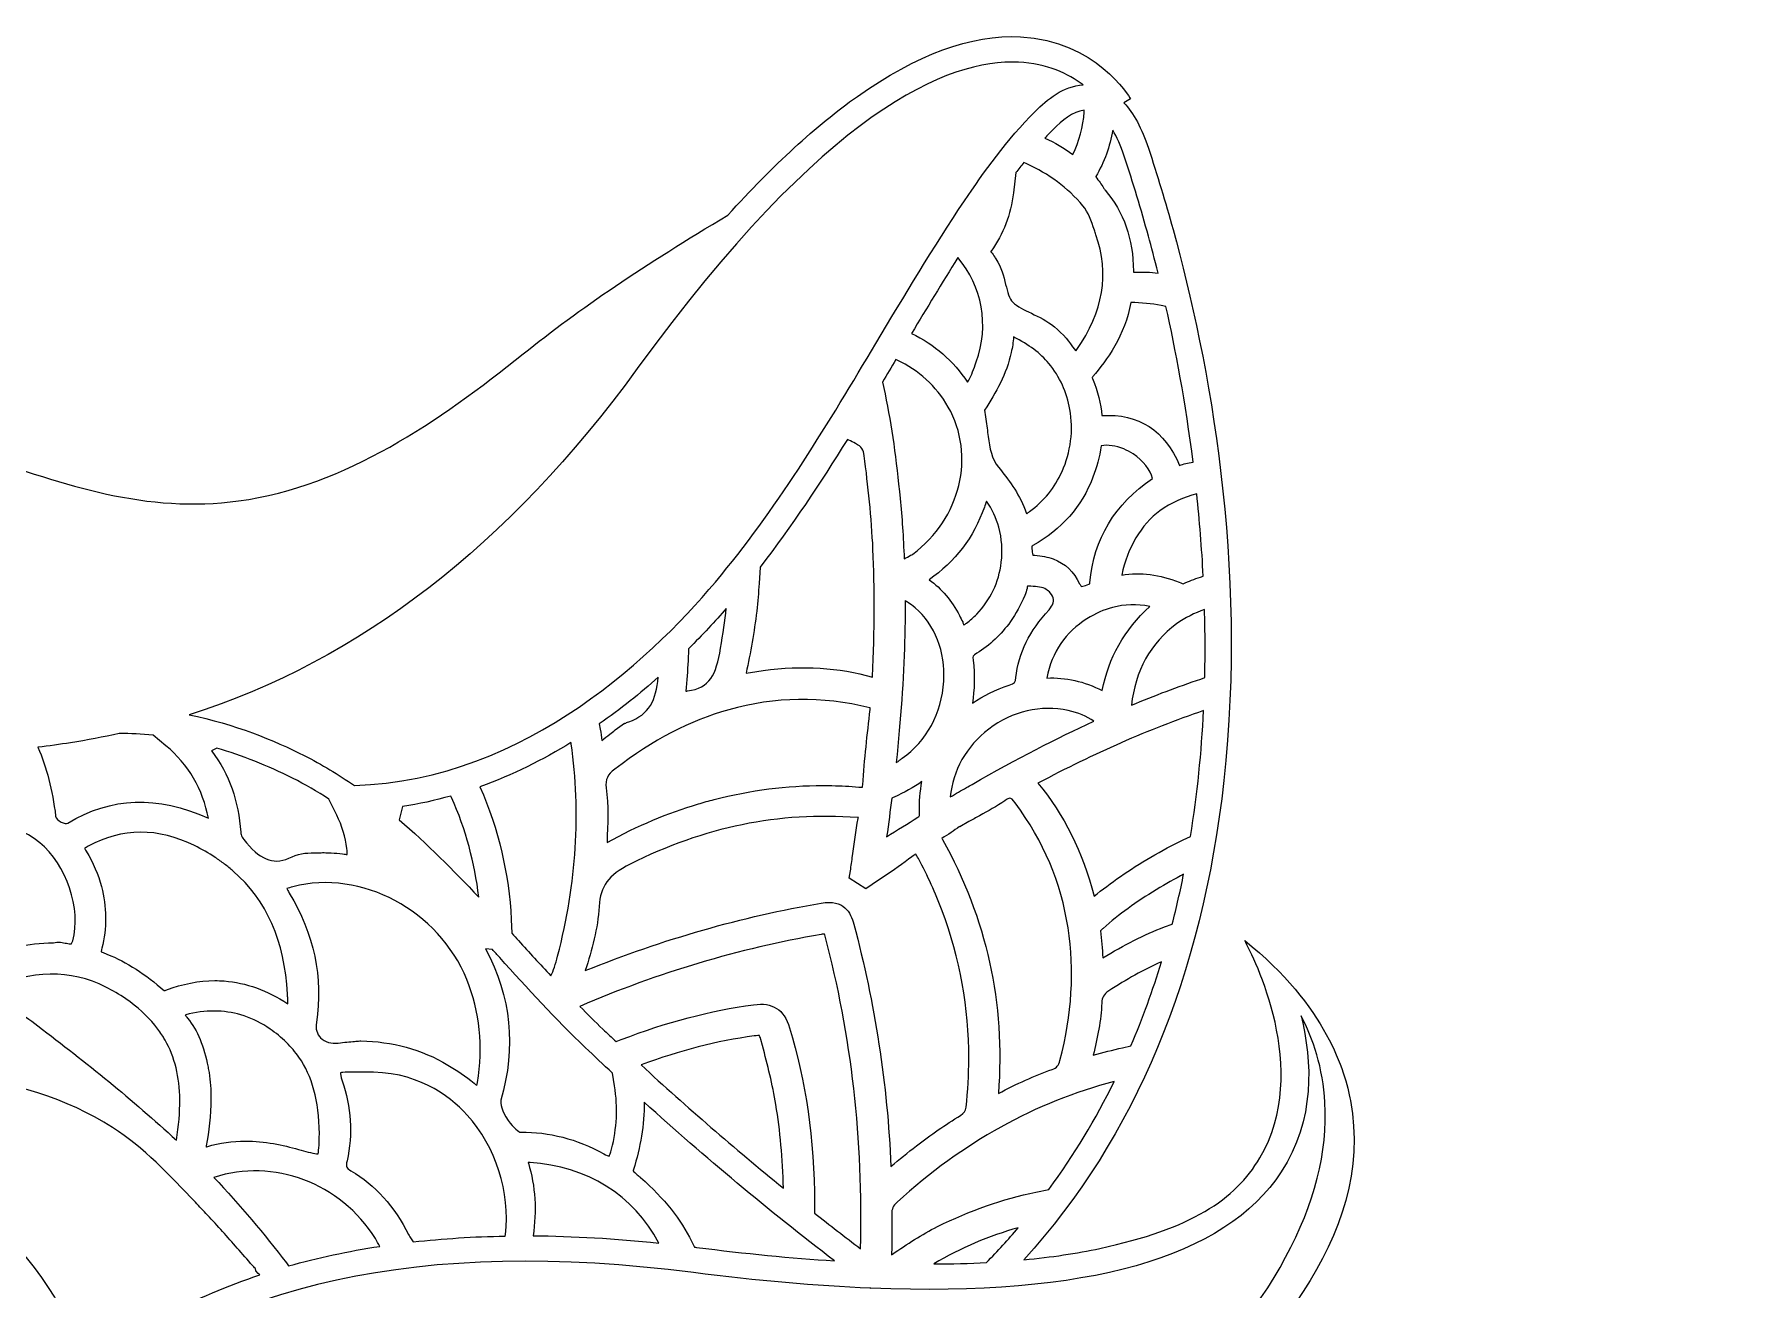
# Model space of a CAD drawing. Extents: x 126 to 2875, y -2951 to -49.
# Drawn here: x 1807 to 2875, y -830 to -49 of the extents above; entities that cross this region are included whole.
import ezdxf

# ---------------------------------------------------------------- set-up
doc = ezdxf.new("R2010")
doc.units = 0
doc.header["$MEASUREMENT"] = 0
doc.layers.add('Layer 1', color=7, linetype='Continuous')

# ---------------------------------------------------------------- blocks, each defined once
blk = doc.blocks.new('block 2')
at = {"layer": 'Layer 1', "lineweight": 0}
for points, knots in [([(2818.5, -1015.7), (2765.3, -1065.5), (2703.6, -1093.3), (2640.2, -1096.1), (2556.7, -1099.9), (2474.7, -1071.5), (2412.6, -1046.3), (2390.5, -1037.3), (2368.1, -1027.6), (2346.5, -1018.2), (2338.3, -1014.7), (2330, -1011.1), (2321.7, -1007.5), (2370.5, -1008.4), (2426.3, -1007.2), (2513.1, -924.6), (2568.8, -871.7), (2642.2, -798.1), (2625.8, -711.9), (2622.5, -694.5), (2611.1, -653.1), (2560.1, -612.5), (2565.4, -622.4), (2601.9, -692.9), (2569.5, -747.7), (2554.2, -773.7), (2526.8, -791.7), (2470, -804), (2455.6, -807.1), (2439.9, -809.4), (2422.8, -811), (2491.9, -734.8), (2533.7, -634.6), (2547.1, -513), (2561.9, -378.4), (2538.1, -252.2), (2515.5, -170.1), (2510.8, -153.2), (2505.7, -136.2), (2500.2, -119.6), (2496.1, -107.3), (2491, -97.9), (2485, -91.3), (2485, -91.3), (2489.1, -88.9), (2489.1, -88.9), (2488.2, -87.4), (2467.5, -52.8), (2420.6, -50.3), (2390.2, -48.8), (2356.1, -61.3), (2319.2, -87.4), (2293.7, -105.5), (2266.8, -130.2), (2238.6, -161.3), (2186.9, -192), (2146.5, -219.4), (2111.3, -247.6), (2059, -289.5), (2001.4, -329.6), (1934.4, -339), (1877.5, -346.9), (1826.3, -329.2), (1772.1, -310.4), (1744.2, -300.7), (1715.2, -290.7), (1685.5, -284.5), (1598.6, -266.6), (1534.9, -282), (1500.3, -329.1), (1465.7, -282), (1402, -266.6), (1315.1, -284.5), (1285.4, -290.7), (1256.5, -300.7), (1228.5, -310.4), (1174.3, -329.2), (1123.2, -346.9), (1066.3, -339), (999.3, -329.6), (941.6, -289.5), (889.3, -247.6), (854.2, -219.4), (813.7, -192), (762, -161.3), (733.8, -130.2), (706.9, -105.5), (681.4, -87.4), (644.5, -61.3), (610.4, -48.8), (580, -50.3), (533.1, -52.8), (512.4, -87.4), (511.5, -88.9), (511.5, -88.9), (515.6, -91.3), (515.6, -91.3), (509.6, -97.9), (504.5, -107.3), (500.4, -119.6), (494.9, -136.3), (489.8, -153.2), (485.1, -170.1), (462.5, -252.2), (438.7, -378.4), (453.5, -513), (466.9, -634.6), (508.7, -734.8), (577.8, -811), (560.8, -809.4), (545, -807.1), (530.6, -804), (473.8, -791.7), (446.4, -773.7), (431.1, -747.7), (398.8, -692.9), (435.3, -622.4), (440.5, -612.5), (389.5, -653.1), (378.1, -694.5), (374.8, -711.9), (358.5, -798.1), (431.8, -871.7), (487.5, -924.6), (574.4, -1007.2), (630.1, -1008.4), (678.9, -1007.5), (670.6, -1011.1), (662.4, -1014.7), (654.1, -1018.2), (632.5, -1027.6), (610.2, -1037.3), (588, -1046.3), (525.9, -1071.5), (443.9, -1099.9), (360.4, -1096.1), (297, -1093.3), (235.3, -1065.5), (182.1, -1015.7), (182.1, -1015.7), (125.9, -963.1), (125.9, -963.1), (125.9, -963.1), (170.2, -1026.1), (170.2, -1026.1), (219.8, -1096.3), (304.4, -1156.1), (385.8, -1178.3), (421, -1187.8), (458, -1193.3), (496.5, -1194.6), (485.6, -1205.7), (470.3, -1222.4), (453.1, -1244.5), (422.7, -1283.4), (380.7, -1347), (353, -1429.1), (321.9, -1521.3), (314.8, -1617.6), (332.1, -1715.2), (353.5, -1836.8), (413, -1960.6), (508.8, -2083.3), (508.8, -2083.3), (517.4, -2094.3), (517.4, -2094.3), (517.4, -2094.3), (522.4, -2081.2), (522.4, -2081.2), (522.6, -2080.7), (544, -2026.6), (607.3, -1966.4), (618.6, -1955.7), (631.6, -1944.4), (646.7, -1932.9), (644.9, -1962.9), (643.6, -2025.8), (655, -2105.7), (664.2, -2170.7), (680, -2233.3), (702, -2291.7), (729.4, -2364.8), (766.4, -2431.7), (812.2, -2490.4), (814, -2493.2), (839.6, -2531.2), (859.5, -2587.3), (878.3, -2640.4), (895.7, -2721.1), (871.9, -2804.1), (871.9, -2804.1), (865.6, -2825.8), (865.6, -2825.8), (865.6, -2825.8), (884.1, -2812.7), (884.1, -2812.7), (885.6, -2811.6), (922.9, -2784.7), (954.2, -2735.7), (978.8, -2697.1), (1003.3, -2638), (992.9, -2564), (993.5, -2564.8), (994, -2565.5), (994.5, -2566.2), (1016.2, -2595.3), (1039.8, -2622.7), (1064.5, -2647.6), (1109.2, -2692.6), (1155.4, -2726.8), (1201.7, -2749.1), (1255.7, -2775.1), (1310.1, -2785.1), (1363.6, -2778.9), (1378.9, -2809.5), (1404.3, -2833.2), (1429, -2856.2), (1455.2, -2880.6), (1479.9, -2903.6), (1493, -2933.9), (1493, -2933.9), (1500.3, -2950.7), (1500.3, -2950.7), (1500.3, -2950.7), (1507.6, -2933.9), (1507.6, -2933.9), (1520.7, -2903.6), (1545.4, -2880.6), (1571.6, -2856.2), (1596.3, -2833.2), (1621.8, -2809.5), (1637, -2778.9), (1690.5, -2785.1), (1744.9, -2775.1), (1798.9, -2749.1), (1845.3, -2726.8), (1891.4, -2692.6), (1936.1, -2647.6), (1960.9, -2622.7), (1984.4, -2595.3), (2006.1, -2566.2), (2006.6, -2565.5), (2007.1, -2564.8), (2007.7, -2564), (1997.3, -2638), (2021.8, -2697.1), (2046.5, -2735.7), (2077.7, -2784.7), (2115, -2811.6), (2116.5, -2812.7), (2116.5, -2812.7), (2135, -2825.8), (2135, -2825.8), (2135, -2825.8), (2128.7, -2804.1), (2128.7, -2804.1), (2104.9, -2721.1), (2122.3, -2640.4), (2141.1, -2587.3), (2161, -2531.2), (2186.6, -2493.2), (2188.5, -2490.4), (2234.2, -2431.7), (2271.3, -2364.8), (2298.6, -2291.7), (2320.6, -2233.3), (2336.4, -2170.7), (2345.6, -2105.7), (2357, -2025.8), (2355.7, -1962.9), (2353.9, -1932.9), (2369, -1944.4), (2382.1, -1955.7), (2393.3, -1966.4), (2456.6, -2026.6), (2478, -2080.7), (2478.2, -2081.2), (2478.2, -2081.2), (2483.3, -2094.3), (2483.3, -2094.3), (2483.3, -2094.3), (2491.9, -2083.3), (2491.9, -2083.3), (2587.6, -1960.6), (2647.1, -1836.8), (2668.6, -1715.2), (2685.8, -1617.6), (2678.7, -1521.3), (2647.6, -1429.1), (2619.9, -1347), (2577.9, -1283.4), (2547.6, -1244.5), (2530.3, -1222.4), (2515, -1205.7), (2504.1, -1194.6), (2542.7, -1193.3), (2579.6, -1187.8), (2614.8, -1178.3), (2696.2, -1156.1), (2780.8, -1096.3), (2830.4, -1026.1), (2830.4, -1026.1), (2874.8, -963.1), (2874.8, -963.1), (2874.8, -963.1), (2818.5, -1015.7), (2818.5, -1015.7)], [0, 0, 0, 0, 1, 1, 1, 2, 2, 2, 3, 3, 3, 4, 4, 4, 5, 5, 5, 6, 6, 6, 7, 7, 7, 8, 8, 8, 9, 9, 9, 10, 10, 10, 11, 11, 11, 12, 12, 12, 13, 13, 13, 14, 14, 14, 15, 15, 15, 16, 16, 16, 17, 17, 17, 18, 18, 18, 19, 19, 19, 20, 20, 20, 21, 21, 21, 22, 22, 22, 23, 23, 23, 24, 24, 24, 25, 25, 25, 26, 26, 26, 27, 27, 27, 28, 28, 28, 29, 29, 29, 30, 30, 30, 31, 31, 31, 32, 32, 32, 33, 33, 33, 34, 34, 34, 35, 35, 35, 36, 36, 36, 37, 37, 37, 38, 38, 38, 39, 39, 39, 40, 40, 40, 41, 41, 41, 42, 42, 42, 43, 43, 43, 44, 44, 44, 45, 45, 45, 46, 46, 46, 47, 47, 47, 48, 48, 48, 49, 49, 49, 50, 50, 50, 51, 51, 51, 52, 52, 52, 53, 53, 53, 54, 54, 54, 55, 55, 55, 56, 56, 56, 57, 57, 57, 58, 58, 58, 59, 59, 59, 60, 60, 60, 61, 61, 61, 62, 62, 62, 63, 63, 63, 64, 64, 64, 65, 65, 65, 66, 66, 66, 67, 67, 67, 68, 68, 68, 69, 69, 69, 70, 70, 70, 71, 71, 71, 72, 72, 72, 73, 73, 73, 74, 74, 74, 75, 75, 75, 76, 76, 76, 77, 77, 77, 78, 78, 78, 79, 79, 79, 80, 80, 80, 81, 81, 81, 82, 82, 82, 83, 83, 83, 84, 84, 84, 85, 85, 85, 86, 86, 86, 87, 87, 87, 88, 88, 88, 89, 89, 89, 90, 90, 90, 91, 91, 91, 92, 92, 92, 93, 93, 93, 94, 94, 94, 95, 95, 95, 96, 96, 96, 97, 97, 97, 98, 98, 98, 99, 99, 99, 100, 100, 100, 101, 101, 101, 102, 102, 102, 102]), ([(2182.3, -256.7), (2299.5, -95.5), (2375.9, -64.1), (2419.4, -66.1), (2437.3, -67), (2450.5, -73.4), (2459.6, -80.2), (2447.2, -81), (2437.3, -89.3), (2429.8, -96.7), (2412.2, -114.3), (2397.7, -134.7), (2385.8, -152.4), (2366.4, -181.3), (2348.3, -211.6), (2330.7, -241), (2301.5, -289.9), (2271.3, -340.5), (2234.7, -384.9), (2195.6, -432.6), (2113.8, -513), (2006.4, -516), (2006.4, -516), (2006.4, -516), (2006.4, -516), (1996.4, -509.2), (1986.1, -502.9), (1975.2, -497.4), (1956.6, -488), (1931.7, -477.7), (1903.7, -472.1), (2010.2, -438), (2101.9, -367), (2182.3, -256.7)], [0, 0, 0, 0, 1, 1, 1, 2, 2, 2, 3, 3, 3, 4, 4, 4, 5, 5, 5, 6, 6, 6, 7, 7, 7, 8, 8, 8, 9, 9, 9, 10, 10, 10, 11, 11, 11, 11]), ([(2460.3, -96.9), (2459.7, -106.4), (2457.2, -115.4), (2453.1, -123.5), (2447.7, -119.4), (2441.9, -116), (2435.8, -113.4), (2437.5, -111.5), (2439.2, -109.7), (2441, -107.9), (2446.3, -102.6), (2453.2, -96.7), (2460.3, -96), (2460.3, -96), (2460.3, -96.9), (2460.3, -96.9)], [0, 0, 0, 0, 1, 1, 1, 2, 2, 2, 3, 3, 3, 4, 4, 4, 5, 5, 5, 5]), ([(2467.5, -137.2), (2472.8, -128.3), (2476.3, -118.6), (2478, -108.3), (2480.6, -112.6), (2483, -118), (2485.2, -124.6), (2490.6, -141), (2495.7, -157.7), (2500.2, -174.3), (2502.1, -180.9), (2504.1, -188.6), (2506.2, -197.3), (2501.7, -196.7), (2496.8, -196.5), (2491.3, -196.8), (2491.2, -196.8), (2491, -196.8), (2490.9, -196.8), (2490.9, -196.6), (2490.9, -196.4), (2490.9, -196.1), (2490.7, -175.9), (2485, -159.4), (2473.3, -145.8), (2473, -145.3), (2472.6, -144.8), (2472.3, -144.2), (2471, -142.2), (2469.4, -139.8), (2467.4, -137.4), (2467.4, -137.4), (2467.5, -137.3), (2467.5, -137.2)], [0, 0, 0, 0, 1, 1, 1, 2, 2, 2, 3, 3, 3, 4, 4, 4, 5, 5, 5, 6, 6, 6, 7, 7, 7, 8, 8, 8, 9, 9, 9, 10, 10, 10, 11, 11, 11, 11]), ([(2467.6, -173.4), (2476, -197.8), (2472.1, -221.2), (2455.7, -244.9), (2455.4, -245.3), (2455.2, -245.5), (2455.1, -245.7), (2454.8, -245.5), (2454.5, -245.1), (2454.2, -244.7), (2451.3, -240.5), (2447.3, -235.2), (2441.7, -230.7), (2437.2, -227), (2432.2, -224.6), (2427.4, -222.3), (2422.9, -220.1), (2418.7, -218.1), (2415.9, -215.4), (2413.7, -213.3), (2412.6, -209), (2411.4, -204.4), (2410.2, -199.3), (2408.8, -193.5), (2405.3, -188.5), (2405.1, -188.1), (2404.8, -187.7), (2404.6, -187.3), (2404, -186.3), (2403.3, -185.2), (2402.3, -184), (2402.3, -184), (2402.2, -183.9), (2402.2, -183.9), (2402.2, -183.8), (2402.3, -183.7), (2402.4, -183.6), (2410.1, -173), (2414.6, -161.1), (2416.3, -147.3), (2416.3, -147.3), (2417.7, -134.8), (2417.7, -134.8), (2419.4, -132.7), (2421, -130.6), (2422.7, -128.5), (2422.7, -128.5), (2424.5, -129.3), (2424.5, -129.3), (2438.2, -135.5), (2450, -144.2), (2459.5, -155.4), (2462.9, -159.5), (2464.7, -164.9), (2466.6, -170.6), (2467, -171.5), (2467.3, -172.5), (2467.6, -173.4)], [0, 0, 0, 0, 1, 1, 1, 2, 2, 2, 3, 3, 3, 4, 4, 4, 5, 5, 5, 6, 6, 6, 7, 7, 7, 8, 8, 8, 9, 9, 9, 10, 10, 10, 11, 11, 11, 12, 12, 12, 13, 13, 13, 14, 14, 14, 15, 15, 15, 16, 16, 16, 17, 17, 17, 18, 18, 18, 19, 19, 19, 19]), ([(2393.1, -252.6), (2393.1, -252.6), (2392.5, -254.3), (2392.5, -254.3), (2391.1, -258.4), (2389.7, -262.1), (2387.7, -265.1), (2378.9, -251.9), (2367.2, -241.7), (2352.9, -234.8), (2362.3, -219.2), (2371.9, -203.3), (2381.7, -187.7), (2396.9, -205.3), (2401.3, -229.9), (2393.1, -252.6)], [0, 0, 0, 0, 1, 1, 1, 2, 2, 2, 3, 3, 3, 4, 4, 4, 5, 5, 5, 5]), ([(2511.1, -218), (2517.1, -244.7), (2523.3, -277.8), (2528, -314.9), (2528, -314.9), (2527.9, -314.9), (2527.9, -314.9), (2524.7, -315.4), (2522, -316), (2519.6, -317), (2510.7, -295.3), (2494, -284.5), (2471.3, -285.9), (2470.7, -278.7), (2468.8, -271.1), (2465.4, -262.8), (2465.3, -262.5), (2465.2, -262.3), (2465.2, -262.2), (2465.3, -262.1), (2465.4, -261.9), (2465.6, -261.7), (2474.2, -251.6), (2485.8, -236), (2489.2, -215.6), (2495.8, -215.7), (2502.2, -216.3), (2508.1, -217.4), (2508.1, -217.4), (2511.1, -218), (2511.1, -218)], [0, 0, 0, 0, 1, 1, 1, 2, 2, 2, 3, 3, 3, 4, 4, 4, 5, 5, 5, 6, 6, 6, 7, 7, 7, 8, 8, 8, 9, 9, 9, 10, 10, 10, 10]), ([(2451.8, -301.6), (2451, -308.3), (2449.2, -314.7), (2446.5, -320.7), (2442, -330.6), (2435.1, -339.3), (2426.3, -345.6), (2425.7, -346.1), (2425.1, -346.5), (2424.5, -347), (2424.1, -346.2), (2423.8, -345.3), (2423.5, -344.5), (2419.5, -333.8), (2412.9, -325.5), (2407, -318.1), (2402.8, -312.8), (2401.4, -306.1), (2400.5, -298.9), (2400.2, -297.2), (2400.1, -295.5), (2399.9, -293.8), (2399.4, -290.1), (2399, -286.3), (2398.3, -282.5), (2405.4, -271.7), (2412, -260), (2414.9, -246.6), (2415.6, -243.5), (2416.1, -240.3), (2416.3, -237), (2426, -241.8), (2433, -247.2), (2438.3, -253.5), (2445.1, -261.7), (2449.5, -271.6), (2451.4, -282.1), (2452.5, -288.5), (2452.7, -295), (2451.8, -301.6)], [0, 0, 0, 0, 1, 1, 1, 2, 2, 2, 3, 3, 3, 4, 4, 4, 5, 5, 5, 6, 6, 6, 7, 7, 7, 8, 8, 8, 9, 9, 9, 10, 10, 10, 11, 11, 11, 12, 12, 12, 13, 13, 13, 13]), ([(2375.7, -280.6), (2392.9, -310.7), (2383.4, -350), (2353.6, -372.1), (2353.2, -372.3), (2352.8, -372.6), (2352.3, -372.8), (2351.1, -373.5), (2349.7, -374.3), (2348.3, -375.1), (2347.8, -361.4), (2347, -349.1), (2345.8, -337.6), (2343.3, -313.2), (2340.7, -292.9), (2336.4, -272.5), (2336.4, -272.5), (2334.8, -265.1), (2334.8, -265.1), (2337.6, -260.4), (2340.3, -255.8), (2343.1, -251.1), (2343.1, -251.1), (2343.9, -251.5), (2343.9, -251.5), (2357.4, -257.6), (2368.1, -267.4), (2375.7, -280.6)], [0, 0, 0, 0, 1, 1, 1, 2, 2, 2, 3, 3, 3, 4, 4, 4, 5, 5, 5, 6, 6, 6, 7, 7, 7, 8, 8, 8, 9, 9, 9, 9]), ([(2250, -446.1), (2252.7, -433.3), (2255.1, -420.6), (2256.6, -407.6), (2257.2, -401.7), (2257.7, -396), (2258.1, -390.4), (2258.1, -390.4), (2258.7, -380.2), (2258.7, -380.2), (2278.3, -354.8), (2296.1, -327.9), (2313, -300.8), (2313, -300.8), (2313.9, -301.2), (2313.9, -301.2), (2315.3, -301.8), (2316.7, -302.5), (2318.1, -303.3), (2321.8, -305.3), (2323.1, -307.2), (2323.5, -310.9), (2325.8, -329.4), (2328, -349.3), (2328.9, -369.1), (2330, -393.5), (2329.9, -419.3), (2328.6, -448.2), (2328.6, -448.4), (2328.6, -448.5), (2328.6, -448.6), (2328.6, -448.6), (2328.6, -448.6), (2328.6, -448.6), (2307.7, -442.6), (2285.4, -441.2), (2260.6, -444.5), (2257.1, -444.9), (2253.6, -445.5), (2250, -446.1)], [0, 0, 0, 0, 1, 1, 1, 2, 2, 2, 3, 3, 3, 4, 4, 4, 5, 5, 5, 6, 6, 6, 7, 7, 7, 8, 8, 8, 9, 9, 9, 10, 10, 10, 11, 11, 11, 12, 12, 12, 13, 13, 13, 13]), ([(2463.8, -389.9), (2463.8, -390.4), (2463.7, -390.6), (2463.7, -390.6), (2463.3, -390.9), (2461.3, -391.5), (2460.2, -391.8), (2459.6, -392), (2459.1, -392.2), (2458.5, -392.3), (2458.2, -391.7), (2457.8, -391.1), (2457.3, -390.5), (2454, -383), (2448.5, -377.9), (2441, -375.1), (2437.6, -373.9), (2433.8, -373.1), (2429.5, -372.8), (2429.1, -372.8), (2428.7, -372.8), (2428.3, -372.8), (2428.2, -372.1), (2428.1, -371.5), (2428, -370.9), (2427.9, -369.7), (2427.6, -367.8), (2427.8, -367.2), (2427.8, -367.2), (2428, -367.1), (2428.4, -366.8), (2446.2, -356.8), (2458.7, -342.5), (2465.7, -324.3), (2468.1, -318.2), (2469.8, -311.7), (2470.9, -304.7), (2475, -303.9), (2479.9, -304.7), (2484.9, -306.7), (2486.8, -307.6), (2488.8, -308.6), (2490.7, -309.8), (2497, -314), (2501.5, -319.8), (2502.7, -325.1), (2479.3, -340.9), (2466.2, -362.6), (2463.8, -389.9)], [0, 0, 0, 0, 1, 1, 1, 2, 2, 2, 3, 3, 3, 4, 4, 4, 5, 5, 5, 6, 6, 6, 7, 7, 7, 8, 8, 8, 9, 9, 9, 10, 10, 10, 11, 11, 11, 12, 12, 12, 13, 13, 13, 14, 14, 14, 15, 15, 15, 16, 16, 16, 16]), ([(2399.5, -339.1), (2402.9, -344.1), (2405.5, -349.6), (2407.1, -355.4), (2409.1, -362.4), (2409.6, -369.7), (2408.7, -377.2), (2407.2, -389.6), (2401.9, -400.8), (2393.4, -409.4), (2392.4, -410.5), (2391.4, -411.4), (2390.3, -412.4), (2389.2, -413.3), (2388.2, -414.2), (2387.1, -415), (2386.5, -415.4), (2386, -415.8), (2385.5, -416.2), (2385.2, -415.6), (2384.9, -414.9), (2384.7, -414.3), (2384, -413), (2383.4, -411.6), (2382.7, -410.3), (2378, -401.1), (2371.6, -393.6), (2363.8, -388), (2380, -376.9), (2391.5, -361.8), (2398.2, -342.9), (2398.6, -341.7), (2399.1, -340.4), (2399.5, -339.1)], [0, 0, 0, 0, 1, 1, 1, 2, 2, 2, 3, 3, 3, 4, 4, 4, 5, 5, 5, 6, 6, 6, 7, 7, 7, 8, 8, 8, 9, 9, 9, 10, 10, 10, 11, 11, 11, 11]), ([(2534.3, -385.9), (2534.3, -385.9), (2532.5, -386.4), (2532.5, -386.4), (2528.8, -387.6), (2525.2, -389), (2521.9, -390.6), (2521.4, -390.5), (2520.8, -390.2), (2520.3, -390), (2520.3, -390), (2519.3, -389.6), (2519.3, -389.6), (2507.3, -384.8), (2495.3, -383.3), (2483.6, -385.1), (2487.1, -368.3), (2495.7, -353.7), (2507.4, -345.1), (2514.4, -340.2), (2522.1, -336.8), (2530.3, -334.6), (2532, -351.1), (2533.4, -368.2), (2534.3, -385.9)], [0, 0, 0, 0, 1, 1, 1, 2, 2, 2, 3, 3, 3, 4, 4, 4, 5, 5, 5, 6, 6, 6, 7, 7, 7, 8, 8, 8, 8]), ([(2391.2, -438.1), (2390.9, -435.4), (2391, -435.3), (2393.4, -433.8), (2397.5, -431.3), (2401.3, -428.4), (2404.8, -425.1), (2408.3, -421.8), (2411.5, -418.1), (2414.4, -414.1), (2417.8, -409.2), (2420.8, -403.8), (2423.3, -397.9), (2424, -396.3), (2424.4, -394.8), (2424.7, -393.5), (2424.8, -393), (2424.9, -392.5), (2425, -392), (2425.7, -392.1), (2426.4, -392.1), (2427.1, -392.1), (2431, -392.3), (2434.3, -392.5), (2436.6, -394.1), (2437.6, -394.7), (2438.5, -395.5), (2439.2, -396.2), (2440.3, -397.5), (2441, -398.9), (2441.1, -400.3), (2441.1, -400.6), (2441.1, -400.9), (2441.1, -401.3), (2441, -402.9), (2440.3, -404.3), (2439.4, -405.5), (2439.1, -406), (2438.7, -406.4), (2438.4, -406.8), (2426.3, -419.6), (2419.4, -433.7), (2417.7, -448.9), (2417.4, -452.1), (2417.3, -452.4), (2413.6, -453.6), (2405.1, -456.5), (2397.4, -460.2), (2390.7, -464.8), (2392.1, -456.5), (2392.3, -447.6), (2391.2, -438.1)], [0, 0, 0, 0, 1, 1, 1, 2, 2, 2, 3, 3, 3, 4, 4, 4, 5, 5, 5, 6, 6, 6, 7, 7, 7, 8, 8, 8, 9, 9, 9, 10, 10, 10, 11, 11, 11, 12, 12, 12, 13, 13, 13, 14, 14, 14, 15, 15, 15, 16, 16, 16, 17, 17, 17, 17]), ([(2347.1, -499), (2346.5, -499.5), (2346, -499.9), (2345.5, -500.3), (2345.3, -500.4), (2345.1, -500.6), (2344.9, -500.7), (2344.3, -501.1), (2343.8, -501.5), (2343.4, -501.7), (2346.2, -474.8), (2347.9, -449.9), (2348.6, -426.3), (2348.8, -418.5), (2349, -410.8), (2349, -403.1), (2349, -402.4), (2348.9, -401.7), (2348.9, -401), (2349.6, -401.5), (2350.3, -401.9), (2351, -402.4), (2352.2, -403.1), (2353.5, -404), (2355.2, -405.5), (2367.5, -416.1), (2374, -432.8), (2372.9, -451.2), (2371.8, -470.9), (2362.2, -488.8), (2347.1, -499)], [0, 0, 0, 0, 1, 1, 1, 2, 2, 2, 3, 3, 3, 4, 4, 4, 5, 5, 5, 6, 6, 6, 7, 7, 7, 8, 8, 8, 9, 9, 9, 10, 10, 10, 10]), ([(2437, -449.2), (2440.3, -432.9), (2448.7, -420.5), (2462, -412.3), (2467.3, -409), (2472.5, -406.7), (2477.9, -405.3), (2485.3, -403.3), (2493, -403.1), (2501, -404.6), (2485.2, -419.3), (2475.4, -436.6), (2471.5, -457), (2460.2, -451.2), (2448.8, -448.7), (2437, -449.2)], [0, 0, 0, 0, 1, 1, 1, 2, 2, 2, 3, 3, 3, 4, 4, 4, 5, 5, 5, 5]), ([(2212.5, -457.4), (2213.2, -450.9), (2213.6, -444.6), (2213.9, -438.5), (2213.9, -438.5), (2214.2, -431), (2214.2, -431), (2222.9, -422.3), (2230.8, -413.8), (2237.7, -405.9), (2236.8, -413.6), (2235.6, -421.7), (2234.1, -430.7), (2231.3, -447.2), (2227.5, -455.4), (2213.6, -457.2), (2213.2, -457.2), (2212.9, -457.3), (2212.5, -457.4)], [0, 0, 0, 0, 1, 1, 1, 2, 2, 2, 3, 3, 3, 4, 4, 4, 5, 5, 5, 6, 6, 6, 6]), ([(2535.2, -448.9), (2535.2, -448.9), (2532.7, -449.8), (2532.7, -449.8), (2518.6, -454.6), (2504.1, -460), (2489.7, -466.1), (2491.9, -444.9), (2501.6, -427.4), (2517.7, -415.4), (2523.1, -411.7), (2528.9, -408.7), (2535.1, -406.6), (2535.5, -420.5), (2535.6, -434.6), (2535.2, -448.9)], [0, 0, 0, 0, 1, 1, 1, 2, 2, 2, 3, 3, 3, 4, 4, 4, 5, 5, 5, 5]), ([(2177, -476.4), (2176.1, -476.7), (2175.3, -477), (2174.5, -477.5), (2174.5, -477.5), (2174.3, -477.2), (2174.3, -477.2), (2174.3, -477.2), (2168.6, -481.5), (2168.6, -481.5), (2167.5, -482.4), (2166.4, -483.2), (2165.3, -484.1), (2163.7, -485.4), (2162, -486.7), (2160.3, -488), (2160, -485.8), (2159.7, -483.4), (2159.3, -481), (2159.3, -481), (2158.7, -477.7), (2158.7, -477.7), (2172, -468.5), (2184.2, -458.6), (2195.4, -448.7), (2194, -463), (2189.9, -471.9), (2177, -476.4)], [0, 0, 0, 0, 1, 1, 1, 2, 2, 2, 3, 3, 3, 4, 4, 4, 5, 5, 5, 6, 6, 6, 7, 7, 7, 8, 8, 8, 9, 9, 9, 9]), ([(2239.3, -468.9), (2268.1, -460.8), (2296.8, -460.4), (2327, -467.7), (2327.1, -467.7), (2327.2, -467.8), (2327.2, -467.8), (2327.2, -468), (2327.2, -468.4), (2327.1, -468.8), (2325.4, -484), (2323.6, -499.8), (2322.5, -515.7), (2322.4, -516.3), (2322.4, -516.8), (2322.3, -517.1), (2321.9, -517.1), (2321.2, -517.1), (2320.2, -517), (2314.7, -516.5), (2309.1, -516.2), (2303.4, -516.1), (2301.6, -516), (2299.7, -516), (2297.8, -516), (2275.4, -516), (2252.8, -518.9), (2230.1, -524.8), (2226.8, -525.6), (2223.6, -526.5), (2220.3, -527.5), (2201.3, -533.1), (2182.6, -541), (2163.5, -551.5), (2164, -539.8), (2164.5, -528.7), (2163, -517.4), (2162.4, -512.2), (2163.7, -509.4), (2168.4, -505.8), (2192.4, -487.5), (2214.9, -475.8), (2239.3, -468.9)], [0, 0, 0, 0, 1, 1, 1, 2, 2, 2, 3, 3, 3, 4, 4, 4, 5, 5, 5, 6, 6, 6, 7, 7, 7, 8, 8, 8, 9, 9, 9, 10, 10, 10, 11, 11, 11, 12, 12, 12, 13, 13, 13, 14, 14, 14, 14]), ([(2390.6, -515.3), (2389.5, -516), (2388.3, -516.6), (2387.1, -517.3), (2383.8, -519.2), (2380.5, -521.1), (2377, -523.1), (2378.4, -506.9), (2387, -491.6), (2400.9, -481), (2415.5, -469.8), (2433.5, -465.6), (2450.3, -469.4), (2456.6, -470.8), (2461.8, -473), (2466.3, -476.1), (2443.1, -486.6), (2419, -499.1), (2390.6, -515.3)], [0, 0, 0, 0, 1, 1, 1, 2, 2, 2, 3, 3, 3, 4, 4, 4, 5, 5, 5, 6, 6, 6, 6]), ([(2526.4, -547.7), (2526.4, -547.7), (2521.8, -549.9), (2521.8, -549.9), (2515.3, -553), (2508.5, -556.6), (2501.7, -560.5), (2488.5, -568.2), (2476.4, -577), (2466.4, -584.8), (2459.2, -557.2), (2447.7, -534.1), (2431.5, -514.6), (2466.5, -496), (2500.2, -481.2), (2534.5, -469.4), (2533.2, -495.2), (2530.7, -521.4), (2526.4, -547.7)], [0, 0, 0, 0, 1, 1, 1, 2, 2, 2, 3, 3, 3, 4, 4, 4, 5, 5, 5, 6, 6, 6, 6]), ([(1829.9, -489.4), (1840.2, -487.8), (1850.3, -485.9), (1860.2, -483.7), (1867.1, -483.6), (1874.1, -484), (1881.2, -484.8), (1881.2, -484.8), (1889.2, -491.3), (1889.2, -491.3), (1903, -502.6), (1912.3, -518.6), (1915.6, -536.4), (1883.8, -522.1), (1855.2, -523.1), (1828.1, -539.4), (1827.4, -539.8), (1825.8, -539.7), (1824, -538.8), (1822.1, -537.9), (1820.8, -536.4), (1820.6, -535), (1818.6, -518.9), (1815, -504.8), (1809.6, -492.2), (1816.4, -491.4), (1823.2, -490.5), (1829.9, -489.4)], [0, 0, 0, 0, 1, 1, 1, 2, 2, 2, 3, 3, 3, 4, 4, 4, 5, 5, 5, 6, 6, 6, 7, 7, 7, 8, 8, 8, 9, 9, 9, 9]), ([(2132.8, -622.2), (2131.5, -627.2), (2130.2, -631.2), (2128.6, -634.4), (2121.8, -627.1), (2115.1, -619.8), (2108.5, -612.5), (2107.1, -611), (2105.7, -609.4), (2104.3, -607.9), (2104.3, -607.9), (2103.9, -599.3), (2103.9, -599.3), (2102.6, -571.1), (2096.1, -543.3), (2084.5, -516.8), (2104.8, -509.5), (2123.7, -500), (2141.1, -489.3), (2141.2, -489.5), (2141.2, -489.8), (2141.3, -490.1), (2147.3, -532.9), (2144.6, -576.1), (2132.8, -622.2)], [0, 0, 0, 0, 1, 1, 1, 2, 2, 2, 3, 3, 3, 4, 4, 4, 5, 5, 5, 6, 6, 6, 7, 7, 7, 8, 8, 8, 8]), ([(2001.8, -558.9), (2001.3, -558.9), (2000.4, -558.8), (1999, -558.5), (1996.7, -558.1), (1994.5, -558), (1991.9, -558), (1990.6, -557.9), (1989.2, -557.9), (1987.5, -557.8), (1987.5, -557.8), (1987, -557.8), (1987, -557.8), (1987, -557.8), (1986.5, -557.8), (1986.5, -557.8), (1985.6, -557.9), (1984.3, -557.9), (1982.9, -557.9), (1978.6, -557.9), (1972.7, -557.9), (1967.6, -560.4), (1956.8, -565.6), (1949.3, -563.3), (1939.2, -551.6), (1936.8, -548.8), (1935.9, -547.3), (1935.7, -545), (1934.5, -525.9), (1928.5, -509), (1917.7, -494.6), (1917.6, -494.6), (1917.6, -494.5), (1917.6, -494.5), (1917.6, -494.5), (1920.9, -492.8), (1920.9, -492.8), (1936.5, -497.4), (1952.4, -503.6), (1968, -511.5), (1975.8, -515.4), (1983.3, -519.8), (1990.6, -524.5), (1990.6, -524.5), (1995.4, -534.4), (1995.4, -534.4), (1998.7, -541.1), (2000.8, -548.1), (2001.7, -555.3), (2001.9, -557.1), (2001.9, -558.2), (2001.8, -558.9)], [0, 0, 0, 0, 1, 1, 1, 2, 2, 2, 3, 3, 3, 4, 4, 4, 5, 5, 5, 6, 6, 6, 7, 7, 7, 8, 8, 8, 9, 9, 9, 10, 10, 10, 11, 11, 11, 12, 12, 12, 13, 13, 13, 14, 14, 14, 15, 15, 15, 16, 16, 16, 17, 17, 17, 17]), ([(2034.2, -537.4), (2034.2, -537.4), (2036.3, -529.1), (2036.3, -529.1), (2046.6, -527.6), (2056.6, -525.3), (2066.4, -522.6), (2066.4, -522.6), (2066.8, -523.5), (2066.8, -523.5), (2075.7, -543.4), (2081.3, -564.2), (2083.7, -585.4), (2067.9, -568.7), (2051.7, -552.3), (2034.2, -537.4)], [0, 0, 0, 0, 1, 1, 1, 2, 2, 2, 3, 3, 3, 4, 4, 4, 5, 5, 5, 5]), ([(2357.7, -535.2), (2357.7, -535.2), (2357.5, -535.4), (2356.8, -535.8), (2350.5, -539.7), (2344.1, -543.7), (2337.4, -547.9), (2338.6, -539.5), (2339.6, -531.7), (2340.7, -523.9), (2341.1, -523.7), (2341.7, -523.4), (2342, -523.3), (2348.4, -520.4), (2354.1, -517.2), (2359.3, -513.6), (2358.2, -519.7), (2357.7, -526.2), (2357.8, -532.9), (2357.9, -534.8), (2357.7, -535.2), (2357.7, -535.2)], [0, 0, 0, 0, 1, 1, 1, 2, 2, 2, 3, 3, 3, 4, 4, 4, 5, 5, 5, 6, 6, 6, 7, 7, 7, 7]), ([(1746.6, -543.1), (1746.8, -543), (1746.9, -542.9), (1747.1, -542.9), (1764.7, -533.5), (1793.2, -537.4), (1810.7, -551.6), (1827.3, -565), (1836.7, -593), (1831.2, -612.6), (1830.8, -613.8), (1830.5, -614.4), (1830.4, -614.6), (1829.7, -614.6), (1828.4, -614.4), (1827.4, -614.2), (1825.1, -613.7), (1822.2, -613.1), (1819.2, -613.9), (1811.2, -613.8), (1803.6, -614.8), (1796.4, -616.5), (1790.5, -617.9), (1784.9, -619.8), (1779.4, -621.8), (1778.8, -622), (1778.2, -622.3), (1777.7, -622.5), (1776.1, -623.1), (1774.6, -623.7), (1773.1, -624.3), (1772.2, -624.6), (1771.3, -625), (1770.3, -625.4), (1769.5, -625.7), (1768.8, -626), (1768.3, -626.1), (1768.2, -625.7), (1768.2, -625.1), (1768.1, -624.3), (1766.9, -600.5), (1763.9, -575.5), (1752.2, -552.7), (1750.5, -549.5), (1748.7, -546.3), (1746.6, -543.1)], [0, 0, 0, 0, 1, 1, 1, 2, 2, 2, 3, 3, 3, 4, 4, 4, 5, 5, 5, 6, 6, 6, 7, 7, 7, 8, 8, 8, 9, 9, 9, 10, 10, 10, 11, 11, 11, 12, 12, 12, 13, 13, 13, 14, 14, 14, 15, 15, 15, 15]), ([(2177.8, -565), (2224.1, -541.8), (2270.3, -532.3), (2319.2, -536), (2319.4, -536), (2319.6, -536), (2319.8, -536), (2319.8, -536.2), (2319.7, -536.4), (2319.7, -536.6), (2318.2, -544.3), (2317.2, -552.1), (2316.2, -559.7), (2315.8, -562.9), (2315.3, -566), (2314.9, -569.2), (2314.9, -569.2), (2314.2, -573.7), (2314.2, -573.7), (2314.2, -573.7), (2324.4, -580.4), (2324.4, -580.4), (2324.4, -580.4), (2328.4, -577.7), (2328.4, -577.7), (2330.9, -576), (2333.3, -574.3), (2335.8, -572.6), (2341.6, -568.8), (2347.5, -564.7), (2353.1, -560.3), (2354.2, -559.4), (2355, -559), (2355.5, -558.7), (2355.8, -559.2), (2356.4, -560), (2357.2, -561.5), (2362.9, -572.2), (2367.8, -583), (2371.9, -593.9), (2383.1, -623.6), (2388.6, -654.4), (2388.5, -686), (2388.5, -696), (2387.9, -706), (2386.8, -716.1), (2386.5, -718.6), (2385.7, -719.7), (2383.4, -721.2), (2374, -727), (2364.8, -733.3), (2355.9, -740.2), (2350.6, -744.3), (2345.3, -748.6), (2340.1, -753.1), (2337.9, -702.1), (2330.1, -651.4), (2317, -602.3), (2315, -594.9), (2310.9, -586.8), (2296.7, -589.2), (2247.7, -597.5), (2198.4, -611.6), (2150, -631.2), (2154, -618.3), (2157.9, -604.9), (2158.6, -591.2), (2159.3, -578.6), (2164.3, -571.8), (2177.8, -565)], [0, 0, 0, 0, 1, 1, 1, 2, 2, 2, 3, 3, 3, 4, 4, 4, 5, 5, 5, 6, 6, 6, 7, 7, 7, 8, 8, 8, 9, 9, 9, 10, 10, 10, 11, 11, 11, 12, 12, 12, 13, 13, 13, 14, 14, 14, 15, 15, 15, 16, 16, 16, 17, 17, 17, 18, 18, 18, 19, 19, 19, 20, 20, 20, 21, 21, 21, 22, 22, 22, 23, 23, 23, 23]), ([(2372.2, -549.6), (2372, -549.4), (2371.9, -549.1), (2371.8, -548.9), (2375.7, -546.7), (2379.3, -544.1), (2382.7, -541.6), (2382.7, -541.6), (2382.9, -541.8), (2382.9, -541.8), (2382.9, -541.8), (2388.6, -538.5), (2388.6, -538.5), (2390.8, -537.3), (2393, -536.1), (2395.2, -534.8), (2400.4, -532), (2405.8, -529), (2410.9, -525.5), (2412.4, -524.5), (2413.3, -523.9), (2414, -523.9), (2415, -523.9), (2415.8, -524.8), (2417.3, -526.9), (2435.1, -550.9), (2445.9, -576.3), (2450.2, -604.6), (2454.3, -631.3), (2452.7, -658.2), (2445.2, -687), (2444.4, -690.2), (2443.2, -691.6), (2440.4, -692.6), (2429.4, -696.6), (2418.1, -701.6), (2406.9, -707.6), (2411.2, -651.7), (2399.5, -598.6), (2372.2, -549.6)], [0, 0, 0, 0, 1, 1, 1, 2, 2, 2, 3, 3, 3, 4, 4, 4, 5, 5, 5, 6, 6, 6, 7, 7, 7, 8, 8, 8, 9, 9, 9, 10, 10, 10, 11, 11, 11, 12, 12, 12, 13, 13, 13, 13]), ([(1919.8, -560.8), (1921.8, -562.1), (1923.8, -563.5), (1925.6, -564.9), (1927.5, -566.3), (1929.3, -567.8), (1931, -569.3), (1951.9, -587.5), (1963, -612.7), (1964.8, -645.8), (1964.9, -646.8), (1964.9, -647.7), (1964.9, -648.7), (1964.9, -649.7), (1964.9, -650.8), (1964.9, -651.8), (1952.2, -643.4), (1939, -638.7), (1925.5, -637.6), (1923.5, -637.5), (1921.6, -637.4), (1919.7, -637.4), (1909.7, -637.4), (1899.5, -639.4), (1889.2, -643.3), (1888.3, -643.7), (1888.1, -643.8), (1886, -641.9), (1874.3, -631.8), (1862.7, -624.7), (1850.2, -620), (1849.6, -619.8), (1849.2, -619.6), (1848.9, -619.5), (1849, -619.1), (1849.1, -618.5), (1849.3, -617.3), (1850.9, -611), (1851.7, -604.7), (1851.7, -598.5), (1851.7, -598.5), (1851.7, -597.9), (1851.7, -597.9), (1851.6, -591.5), (1850.8, -585.2), (1849.1, -578.9), (1847.1, -571.4), (1843.9, -564.1), (1839.6, -556.8), (1839.1, -556), (1838.8, -555.5), (1838.7, -555.1), (1839.1, -554.8), (1839.7, -554.4), (1840.9, -553.7), (1862, -542.3), (1884.3, -542.2), (1907, -553.4), (1911.5, -555.7), (1915.8, -558.1), (1919.8, -560.8)], [0, 0, 0, 0, 1, 1, 1, 2, 2, 2, 3, 3, 3, 4, 4, 4, 5, 5, 5, 6, 6, 6, 7, 7, 7, 8, 8, 8, 9, 9, 9, 10, 10, 10, 11, 11, 11, 12, 12, 12, 13, 13, 13, 14, 14, 14, 15, 15, 15, 16, 16, 16, 17, 17, 17, 18, 18, 18, 19, 19, 19, 20, 20, 20, 20]), ([(2076.3, -636.8), (2084.3, -656.7), (2086.6, -678.3), (2082.9, -700.8), (2082.8, -701.5), (2082.7, -702.1), (2082.6, -702.6), (2082.1, -702.2), (2081.5, -701.8), (2080.9, -701.2), (2075.6, -696.9), (2070.1, -693.1), (2064.6, -689.9), (2047.9, -680.1), (2030, -675.2), (2010.4, -674.9), (2010.4, -674.9), (2010, -674.9), (2010, -674.9), (2010, -674.9), (2009.7, -674.9), (2009.7, -674.9), (2008.7, -675), (2007.7, -675.1), (2006.5, -675.2), (2003.4, -675.4), (2000, -675.7), (1996.4, -676.2), (1992, -676.8), (1988, -675.6), (1985.4, -673), (1983.1, -670.6), (1982.1, -667.3), (1982.8, -663.5), (1987, -635.5), (1981.4, -608.3), (1965.9, -582.9), (1965.1, -581.6), (1964.7, -580.7), (1964.4, -580.1), (1965.3, -579.8), (1966.5, -579.4), (1968.2, -579), (2010.5, -567.9), (2059, -593.8), (2076.3, -636.8)], [0, 0, 0, 0, 1, 1, 1, 2, 2, 2, 3, 3, 3, 4, 4, 4, 5, 5, 5, 6, 6, 6, 7, 7, 7, 8, 8, 8, 9, 9, 9, 10, 10, 10, 11, 11, 11, 12, 12, 12, 13, 13, 13, 14, 14, 14, 15, 15, 15, 15]), ([(2515, -602.2), (2515, -602.2), (2510.2, -604), (2510.2, -604), (2497.5, -608.8), (2484.9, -615.2), (2471.9, -623.3), (2471.5, -617.5), (2471, -612), (2470.4, -606.5), (2470.7, -606.1), (2471.2, -605.6), (2471.7, -605.2), (2471.7, -605.2), (2472.1, -604.9), (2472.1, -604.9), (2481.8, -596.2), (2492.7, -588.4), (2505.1, -580.9), (2511.1, -577.3), (2516.7, -574.1), (2522.1, -571.2), (2520, -581.6), (2517.7, -591.9), (2515, -602.2)], [0, 0, 0, 0, 1, 1, 1, 2, 2, 2, 3, 3, 3, 4, 4, 4, 5, 5, 5, 6, 6, 6, 7, 7, 7, 8, 8, 8, 8]), ([(2296.6, -608.7), (2297.6, -608.5), (2298.3, -608.4), (2298.7, -608.4), (2298.8, -608.7), (2299, -609.1), (2299.1, -609.7), (2315.5, -671.1), (2322.9, -736.5), (2321.2, -804.2), (2311.6, -796.9), (2302.1, -789.5), (2292.6, -782), (2292.6, -782), (2292.6, -776.3), (2292.6, -776.3), (2292.3, -735.7), (2287.2, -699.9), (2277, -666.7), (2273.4, -655.2), (2266.6, -650.8), (2254.7, -652.4), (2227.6, -656.1), (2200.6, -663.1), (2172.3, -674.1), (2172.3, -674.1), (2169.1, -675.3), (2169.1, -675.3), (2166.4, -672.8), (2163.6, -670.2), (2160.9, -667.6), (2156.1, -663), (2151.3, -658.2), (2146.6, -653.4), (2195.1, -632.5), (2245.6, -617.5), (2296.6, -608.7)], [0, 0, 0, 0, 1, 1, 1, 2, 2, 2, 3, 3, 3, 4, 4, 4, 5, 5, 5, 6, 6, 6, 7, 7, 7, 8, 8, 8, 9, 9, 9, 10, 10, 10, 11, 11, 11, 12, 12, 12, 12]), ([(2150, -679), (2155.6, -684.4), (2161.2, -689.7), (2166.9, -694.9), (2166.9, -694.9), (2168.2, -702.9), (2168.2, -702.9), (2170.3, -716.4), (2169.7, -729.3), (2166.3, -742.2), (2165.6, -744.7), (2165.1, -745.9), (2164.8, -746.5), (2164.2, -746.4), (2163.2, -746), (2161.5, -745.1), (2144.7, -735.9), (2127.4, -731.4), (2109.9, -731.7), (2108.8, -731.6), (2105.4, -729.3), (2102, -724.3), (2098.1, -718.6), (2097, -713.5), (2097.5, -711.8), (2107, -678.5), (2103.9, -647.6), (2088, -617.6), (2088, -617.6), (2092.2, -618.1), (2092.2, -618.1), (2093.7, -619.7), (2095.3, -621.4), (2096.8, -623.1), (2113.9, -642), (2131.6, -661.5), (2150, -679)], [0, 0, 0, 0, 1, 1, 1, 2, 2, 2, 3, 3, 3, 4, 4, 4, 5, 5, 5, 6, 6, 6, 7, 7, 7, 8, 8, 8, 9, 9, 9, 10, 10, 10, 11, 11, 11, 12, 12, 12, 12]), ([(2489.3, -677.9), (2489.3, -677.9), (2484, -679.1), (2484, -679.1), (2478.1, -680.6), (2472, -682.1), (2465.9, -683.8), (2468.5, -672.8), (2470.8, -662.2), (2471.2, -651.2), (2471.4, -647.7), (2472.4, -645.9), (2475.5, -643.8), (2486.3, -636.7), (2497.3, -630.6), (2508.4, -625.7), (2503, -643.3), (2496.6, -660.8), (2489.3, -677.9)], [0, 0, 0, 0, 1, 1, 1, 2, 2, 2, 3, 3, 3, 4, 4, 4, 5, 5, 5, 6, 6, 6, 6]), ([(1851.9, -641.4), (1856, -643.5), (1860.1, -645.9), (1864.3, -648.8), (1871.5, -653.7), (1877.4, -659.1), (1882.3, -665.1), (1884.1, -667.3), (1885.7, -669.6), (1887.2, -672), (1887.7, -672.8), (1888.2, -673.6), (1888.7, -674.4), (1894.7, -685), (1897.7, -697.3), (1897.8, -711.6), (1897.9, -719.3), (1897.2, -727.7), (1895.7, -736.7), (1868.2, -711.3), (1839.8, -688.5), (1809.5, -665.6), (1799.5, -657.9), (1789.2, -650.3), (1778.7, -642.5), (1806.2, -630.7), (1829.5, -630.3), (1851.9, -641.4)], [0, 0, 0, 0, 1, 1, 1, 2, 2, 2, 3, 3, 3, 4, 4, 4, 5, 5, 5, 6, 6, 6, 7, 7, 7, 8, 8, 8, 9, 9, 9, 9]), ([(2582.8, -756.3), (2603.8, -724.1), (2602.2, -687.8), (2595.1, -659.2), (2602.6, -673.6), (2608.8, -691.7), (2610, -713.3), (2613.5, -774.6), (2577.2, -841.9), (2502.2, -913.2), (2417.6, -993.6), (2366.9, -992.6), (2317.8, -991.6), (2307, -991.4), (2295.8, -991.2), (2284.5, -991.8), (2284.4, -991.8), (2284.4, -991.8), (2284.4, -991.8), (2284.4, -991.8), (2284.4, -991.8), (2284.4, -991.8), (2253.7, -979.3), (2222.3, -967.6), (2190.4, -958.5), (2095.7, -931.4), (2005.1, -930.4), (1928.3, -955.5), (1848.8, -981.5), (1779.3, -1038.1), (1737.6, -1110.6), (1735.4, -1114.5), (1733.2, -1118.5), (1731.2, -1122.4), (1732.7, -1107.2), (1735.6, -1087.6), (1741.2, -1065.6), (1752.8, -1019.9), (1778.7, -954.4), (1836.1, -902.3), (1920.6, -825.4), (2048.9, -797.4), (2217.2, -819), (2257, -824.1), (2293.7, -827.3), (2327.3, -828.7), (2327.4, -828.7), (2327.4, -828.8), (2327.4, -828.8), (2327.4, -828.8), (2327.5, -828.7), (2327.5, -828.7), (2462.2, -834.2), (2547.9, -810), (2582.8, -756.3)], [0, 0, 0, 0, 1, 1, 1, 2, 2, 2, 3, 3, 3, 4, 4, 4, 5, 5, 5, 6, 6, 6, 7, 7, 7, 8, 8, 8, 9, 9, 9, 10, 10, 10, 11, 11, 11, 12, 12, 12, 13, 13, 13, 14, 14, 14, 15, 15, 15, 16, 16, 16, 17, 17, 17, 18, 18, 18, 18]), ([(1916, -694.5), (1915.8, -693.4), (1915.6, -692.3), (1915.4, -691.2), (1912.9, -678.1), (1908.9, -668.5), (1902.7, -660.8), (1902, -659.9), (1901.5, -659.3), (1901.2, -658.8), (1901.8, -658.6), (1902.6, -658.4), (1903.7, -658.1), (1915.9, -655.4), (1927.2, -655.8), (1937.8, -659.3), (1943.4, -661.2), (1948.8, -663.9), (1954, -667.5), (1957.5, -669.9), (1960.8, -672.7), (1964.1, -675.9), (1967.1, -678.8), (1969.6, -681.8), (1971.9, -685), (1980.2, -696.9), (1984.2, -711.8), (1984.6, -732.6), (1984.6, -732.7), (1984.6, -732.8), (1984.6, -733), (1984.5, -737), (1984.4, -742.9), (1983.8, -745.2), (1981.7, -745.1), (1977, -743.9), (1973.2, -742.8), (1972.6, -742.7), (1972.1, -742.5), (1971.6, -742.4), (1962.1, -739.7), (1950.7, -737.2), (1938.4, -737.2), (1930.7, -737.2), (1922.7, -738.2), (1914.6, -740.7), (1914.5, -740.8), (1914.3, -740.8), (1914.2, -740.9), (1914.3, -740.7), (1914.3, -740.4), (1914.3, -740.2), (1915.8, -731.3), (1917.2, -721.3), (1917.2, -710.7), (1917.2, -705.4), (1916.8, -700), (1916, -694.5)], [0, 0, 0, 0, 1, 1, 1, 2, 2, 2, 3, 3, 3, 4, 4, 4, 5, 5, 5, 6, 6, 6, 7, 7, 7, 8, 8, 8, 9, 9, 9, 10, 10, 10, 11, 11, 11, 12, 12, 12, 13, 13, 13, 14, 14, 14, 15, 15, 15, 16, 16, 16, 17, 17, 17, 18, 18, 18, 19, 19, 19, 19]), ([(2184.7, -689.8), (2208.9, -680.9), (2231.9, -674.9), (2255, -671.8), (2257.1, -671.5), (2258, -671.6), (2258.3, -671.6), (2258.4, -671.9), (2258.8, -672.5), (2259.2, -674), (2259.2, -674), (2260.2, -677.8), (2260.2, -677.8), (2263.3, -689.8), (2266.5, -702.2), (2268.5, -714.4), (2271.2, -730.9), (2272.7, -748), (2273.2, -766.5), (2242.7, -741.6), (2213.1, -716.1), (2184.7, -689.8)], [0, 0, 0, 0, 1, 1, 1, 2, 2, 2, 3, 3, 3, 4, 4, 4, 5, 5, 5, 6, 6, 6, 7, 7, 7, 7]), ([(2004.2, -755.7), (2001.6, -754.2), (2001, -753.3), (2001.8, -749.5), (2005.5, -732.7), (2004.5, -716), (1998.8, -699.7), (1997.9, -696.9), (1997.7, -695.4), (1997.8, -694.8), (1998.3, -694.6), (1999.7, -694.3), (2002.6, -694.3), (2002.6, -694.3), (2012.4, -694.3), (2012.4, -694.3), (2044.6, -693.4), (2065, -708.3), (2076.5, -721), (2094.4, -740.6), (2103.5, -769.1), (2100.3, -795.4), (2100.3, -795.4), (2100.2, -796.3), (2100.2, -796.3), (2080.5, -796.6), (2061.4, -797.9), (2043, -799.9), (2043, -799.9), (2041.3, -797.3), (2041.3, -797.3), (2040.8, -796.6), (2040.5, -796), (2040.1, -795.4), (2031.4, -777.8), (2019.3, -764.5), (2004.2, -755.7)], [0, 0, 0, 0, 1, 1, 1, 2, 2, 2, 3, 3, 3, 4, 4, 4, 5, 5, 5, 6, 6, 6, 7, 7, 7, 8, 8, 8, 9, 9, 9, 10, 10, 10, 11, 11, 11, 12, 12, 12, 12]), ([(1856, -728.8), (1875.4, -741.2), (1891.7, -758.5), (1907.5, -775.3), (1910, -777.9), (1912.5, -780.6), (1915, -783.3), (1921.4, -789.9), (1927.5, -796.9), (1933.5, -803.8), (1936.7, -807.4), (1939.9, -811), (1943, -814.6), (1943.3, -814.9), (1943.6, -815.1), (1943.8, -815.4), (1944.1, -815.7), (1944.6, -816.2), (1944.8, -816.5), (1944.8, -816.5), (1945, -817.9), (1945, -817.9), (1945, -817.9), (1946.6, -819.5), (1946.6, -819.5), (1946.9, -819.8), (1947.3, -820.1), (1947.6, -820.4), (1907, -834), (1871.2, -853.1), (1840.2, -878), (1834.4, -860), (1819.4, -824.4), (1784.7, -790.4), (1756.7, -762.9), (1721.5, -742.3), (1680.3, -729), (1671.4, -726.2), (1662.3, -723.7), (1652.9, -721.6), (1652.9, -721.6), (1650, -716.6), (1650, -716.6), (1650, -716.6), (1650, -716.6), (1650, -716.6), (1650.5, -716.3), (1651.1, -716), (1652, -715.6), (1685.3, -701.2), (1720.4, -695.2), (1756.3, -697.5), (1794, -700), (1827.5, -710.5), (1856, -728.8)], [0, 0, 0, 0, 1, 1, 1, 2, 2, 2, 3, 3, 3, 4, 4, 4, 5, 5, 5, 6, 6, 6, 7, 7, 7, 8, 8, 8, 9, 9, 9, 10, 10, 10, 11, 11, 11, 12, 12, 12, 13, 13, 13, 14, 14, 14, 15, 15, 15, 16, 16, 16, 17, 17, 17, 18, 18, 18, 18]), ([(2438.2, -767.3), (2438.2, -767.3), (2430.2, -768.9), (2430.2, -768.9), (2409.7, -773.2), (2389.1, -780.4), (2369, -790.4), (2359.2, -795.2), (2350.2, -801.3), (2341, -807.5), (2341, -807.5), (2340.5, -807.9), (2340.5, -807.9), (2340.5, -807.9), (2340.5, -807.1), (2340.5, -807.1), (2340.6, -799.1), (2340.8, -790.8), (2340.6, -782.6), (2340.5, -779.4), (2341.4, -777.5), (2344, -775.1), (2384.7, -738), (2430.1, -712.9), (2479, -700.1), (2467.6, -723.3), (2454.1, -745.8), (2438.2, -767.3)], [0, 0, 0, 0, 1, 1, 1, 2, 2, 2, 3, 3, 3, 4, 4, 4, 5, 5, 5, 6, 6, 6, 7, 7, 7, 8, 8, 8, 9, 9, 9, 9]), ([(2184.4, -759.9), (2183.7, -759.2), (2183, -758.7), (2182.3, -758.1), (2181.4, -757.4), (2179.9, -756.2), (2179.8, -755.8), (2179.7, -755.7), (2179.8, -755.4), (2179.9, -754.9), (2184.4, -741.1), (2186.6, -727.1), (2186.7, -713.1), (2224.3, -747.2), (2263.9, -780.2), (2304.9, -811.7), (2278.1, -810), (2249.5, -807.2), (2219.2, -803.3), (2218.8, -803.2), (2218.3, -803.2), (2217.9, -803.1), (2217.9, -803.1), (2216.1, -799.5), (2216.1, -799.5), (2209.4, -785.8), (2199.4, -773.2), (2184.4, -759.9)], [0, 0, 0, 0, 1, 1, 1, 2, 2, 2, 3, 3, 3, 4, 4, 4, 5, 5, 5, 6, 6, 6, 7, 7, 7, 8, 8, 8, 9, 9, 9, 9]), ([(2019.5, -797.9), (2020.4, -799.5), (2021.3, -801.1), (2022.2, -802.7), (2002.5, -805.7), (1983.5, -809.8), (1965.5, -814.9), (1965.5, -814.9), (1964.1, -813), (1964.1, -813), (1950.4, -795.1), (1935.3, -777.2), (1919, -759.8), (1955.9, -747.7), (1997.8, -763.2), (2019.5, -797.9)], [0, 0, 0, 0, 1, 1, 1, 2, 2, 2, 3, 3, 3, 4, 4, 4, 5, 5, 5, 5]), ([(2114.6, -750.9), (2114.6, -750.8), (2114.5, -750.6), (2114.5, -750.5), (2114.8, -750.5), (2115.2, -750.5), (2115.7, -750.6), (2150.7, -752.5), (2180.3, -771.1), (2195.7, -800.6), (2168.6, -797.8), (2142.5, -796.3), (2117.5, -796.1), (2119.9, -780.6), (2119, -765.4), (2114.6, -750.9)], [0, 0, 0, 0, 1, 1, 1, 2, 2, 2, 3, 3, 3, 4, 4, 4, 5, 5, 5, 5]), ([(2366.7, -813.6), (2383.6, -803.6), (2401.2, -796.1), (2419.3, -791.1), (2413, -798.5), (2406.4, -805.7), (2399.5, -812.7), (2389, -813.3), (2378, -813.6), (2366.7, -813.6)], [0, 0, 0, 0, 1, 1, 1, 2, 2, 2, 3, 3, 3, 3])]:
    blk.add_open_spline(points, degree=3, knots=knots, dxfattribs=at)

msp = doc.modelspace()

# ---------------------------------------------------------------- block references
at = {"layer": 'Layer 1'}
msp.add_blockref('block 2', (0, 0), dxfattribs=at)

doc.saveas('drawing.dxf')
